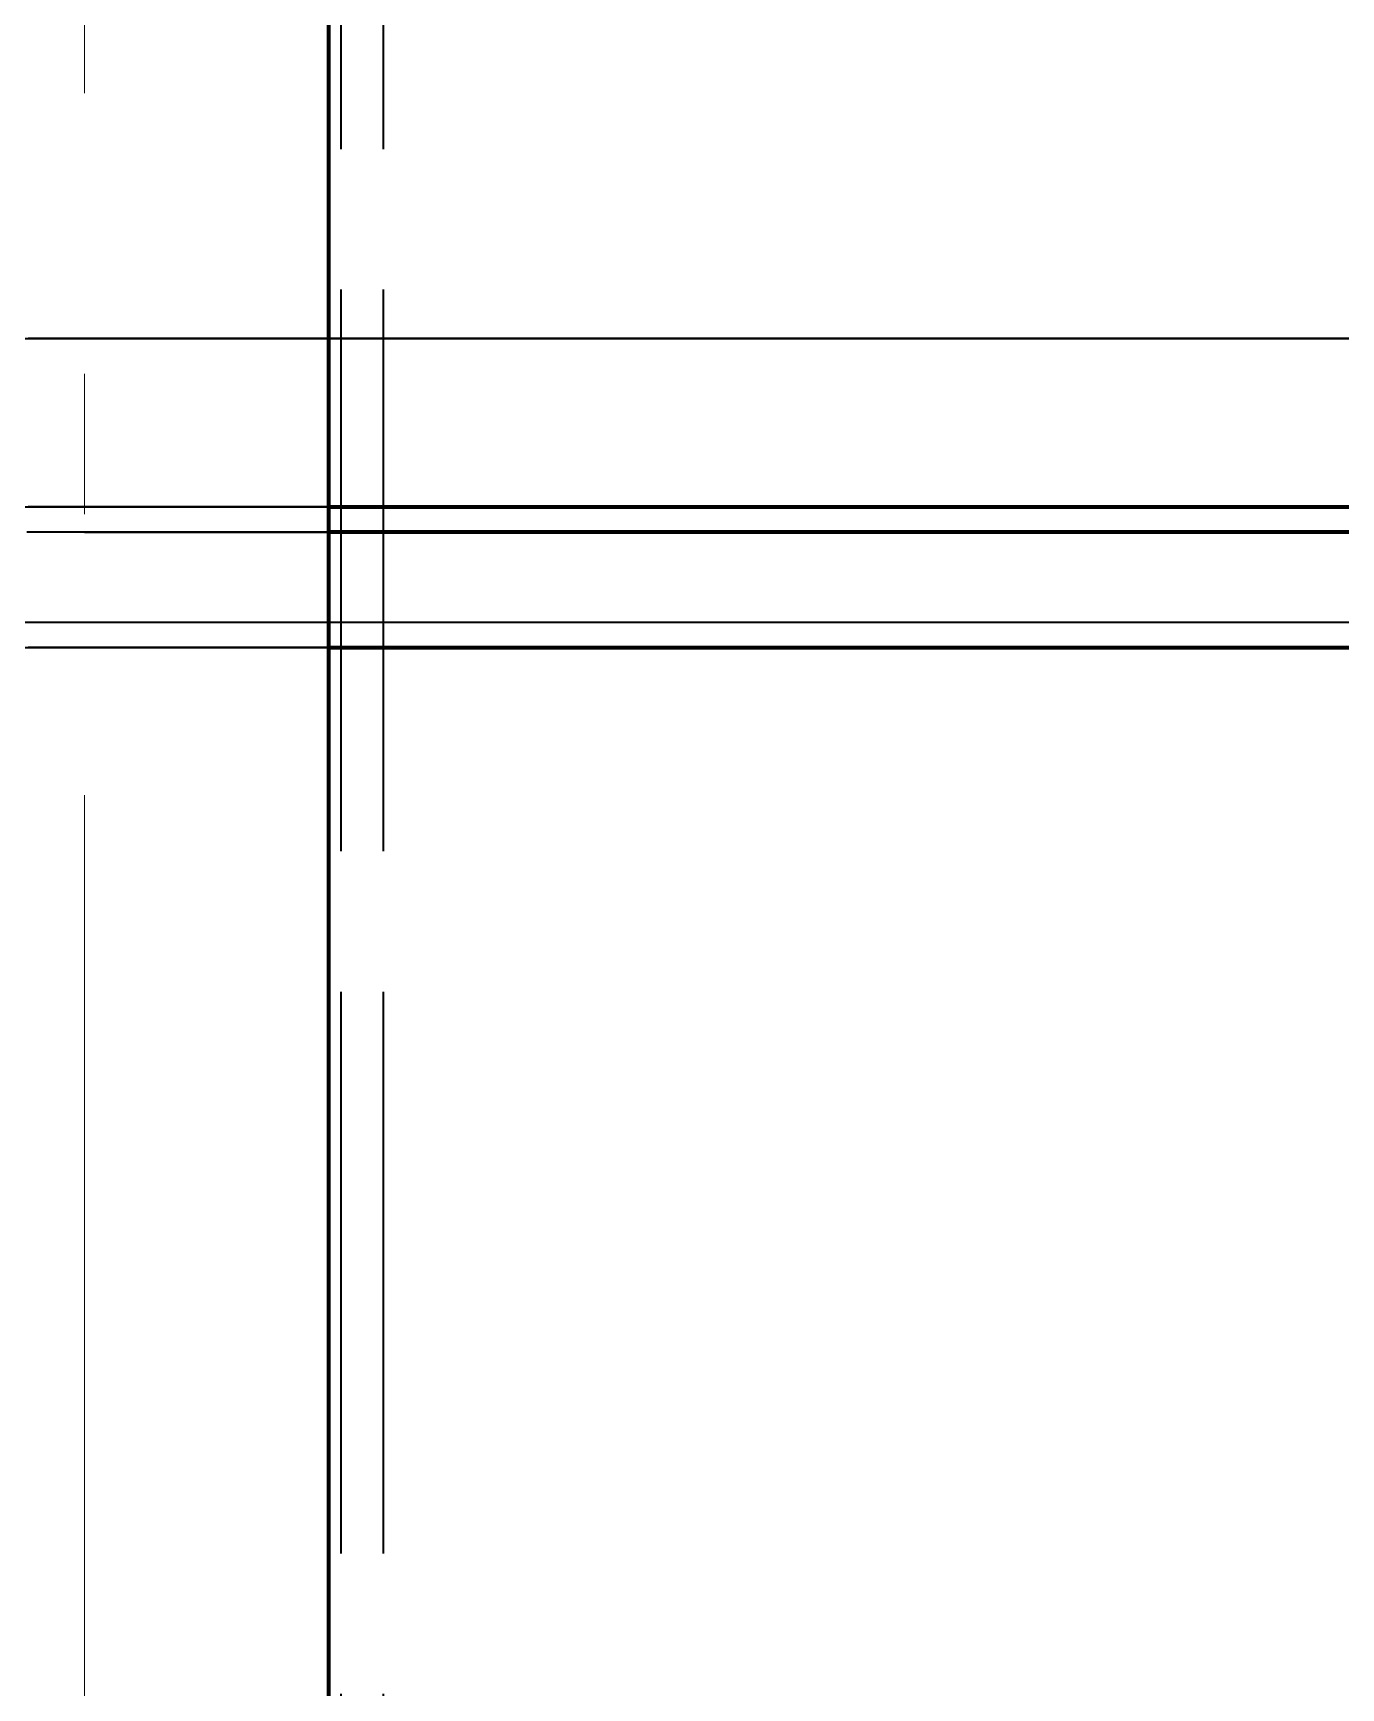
# Model space of a CAD drawing. Header units: millimetres. Extents: x 0 to 2208, y 0 to 420.
# Drawn here: x 188.43 to 197.75, y 209.98 to 221.77 of the extents above; entities that cross this region are included whole.
import ezdxf

# ---------------------------------------------------------------- set-up
doc = ezdxf.new("R2010")
doc.units = ezdxf.units.MM
doc.linetypes.add('IRAM-E-TRAZOS', pattern=[5, 4, -1])
doc.linetypes.add('IRAM-F-TRAZO-PUNTO', pattern=[20, 15, -2, 1, -2])
for name, color, linetype, lineweight in [('01-VISIBLE', 7, 'CONTINUOUS', 70), ('02-OCULTA', 4, 'IRAM-E-TRAZOS', 35), ('03-EJE', 1, 'IRAM-F-TRAZO-PUNTO', 18)]:
    doc.layers.add(name, color=color, linetype=linetype, lineweight=lineweight)

msp = doc.modelspace()

# ---------------------------------------------------------------- linework, layer by layer
at = {"layer": '01-VISIBLE'}
msp.add_line((190.537, 227.549), (190.537, 157.639), dxfattribs=at)
for points in [[(190.537, 218.391), (190.637, 218.391), (190.737, 218.391), (190.837, 218.391), (190.937, 218.391), (191.037, 218.391), (191.137, 218.391), (191.237, 218.391), (191.337, 218.391), (191.438, 218.391), (191.538, 218.391), (191.638, 218.391), (191.738, 218.391), (191.838, 218.391), (191.938, 218.391), (192.038, 218.391), (192.138, 218.391), (192.238, 218.391), (192.338, 218.391), (192.438, 218.391), (192.538, 218.391), (192.638, 218.391), (192.738, 218.391), (192.838, 218.391), (192.938, 218.391), (193.039, 218.391), (193.139, 218.391), (193.239, 218.391), (193.339, 218.391), (193.439, 218.391), (193.539, 218.391), (193.639, 218.391), (193.739, 218.391), (193.839, 218.391), (193.939, 218.391), (194.039, 218.391), (194.139, 218.391), (194.239, 218.391), (194.339, 218.391), (194.439, 218.391), (194.539, 218.391), (194.639, 218.391), (194.74, 218.391), (194.84, 218.391), (194.94, 218.391), (195.04, 218.391), (195.14, 218.391), (195.24, 218.391), (195.34, 218.391), (195.44, 218.391), (195.54, 218.391), (195.64, 218.391), (195.74, 218.391), (195.84, 218.391), (195.94, 218.391), (196.04, 218.391), (196.14, 218.391), (196.24, 218.391), (196.341, 218.391), (196.441, 218.391), (196.541, 218.391), (196.641, 218.391), (196.741, 218.391), (196.841, 218.391), (196.941, 218.391), (197.041, 218.391), (197.141, 218.391), (197.241, 218.391), (197.341, 218.391), (197.441, 218.391), (197.541, 218.391), (197.641, 218.391), (197.741, 218.391), (197.841, 218.391)], [(197.842, 218.211), (197.741, 218.211), (197.641, 218.211), (197.541, 218.211), (197.441, 218.211), (197.341, 218.211), (197.241, 218.211), (197.141, 218.211), (197.041, 218.211), (196.941, 218.211), (196.841, 218.211), (196.741, 218.211), (196.641, 218.211), (196.541, 218.211), (196.441, 218.211), (196.341, 218.211), (196.241, 218.211), (196.14, 218.211), (196.04, 218.211), (195.94, 218.211), (195.84, 218.211), (195.74, 218.211), (195.64, 218.211), (195.54, 218.211), (195.44, 218.211), (195.34, 218.211), (195.24, 218.211), (195.14, 218.211), (195.04, 218.211), (194.94, 218.211), (194.84, 218.211), (194.74, 218.211), (194.64, 218.211), (194.539, 218.211), (194.439, 218.211), (194.339, 218.211), (194.239, 218.211), (194.139, 218.211), (194.039, 218.211), (193.939, 218.211), (193.839, 218.211), (193.739, 218.211), (193.639, 218.211), (193.539, 218.211), (193.439, 218.211), (193.339, 218.211), (193.239, 218.211), (193.139, 218.211), (193.039, 218.211), (192.938, 218.211), (192.838, 218.211), (192.738, 218.211), (192.638, 218.211), (192.538, 218.211), (192.438, 218.211), (192.338, 218.211), (192.238, 218.211), (192.138, 218.211), (192.038, 218.211), (191.938, 218.211), (191.838, 218.211), (191.738, 218.211), (191.638, 218.211), (191.538, 218.211), (191.438, 218.211), (191.337, 218.211), (191.237, 218.211), (191.137, 218.211), (191.037, 218.211), (190.937, 218.211), (190.837, 218.211), (190.737, 218.211), (190.637, 218.211), (190.537, 218.211)], [(190.537, 217.391), (190.637, 217.391), (190.737, 217.391), (190.837, 217.391), (190.937, 217.391), (191.037, 217.391), (191.137, 217.391), (191.237, 217.391), (191.337, 217.391), (191.438, 217.391), (191.538, 217.391), (191.638, 217.391), (191.738, 217.391), (191.838, 217.391), (191.938, 217.391), (192.038, 217.391), (192.138, 217.391), (192.238, 217.391), (192.338, 217.391), (192.438, 217.391), (192.538, 217.391), (192.638, 217.391), (192.738, 217.391), (192.838, 217.391), (192.938, 217.391), (193.039, 217.391), (193.139, 217.391), (193.239, 217.391), (193.339, 217.391), (193.439, 217.391), (193.539, 217.391), (193.639, 217.391), (193.739, 217.391), (193.839, 217.391), (193.939, 217.391), (194.039, 217.391), (194.139, 217.391), (194.239, 217.391), (194.339, 217.391), (194.439, 217.391), (194.539, 217.391), (194.639, 217.391), (194.74, 217.391), (194.84, 217.391), (194.94, 217.391), (195.04, 217.391), (195.14, 217.391), (195.24, 217.391), (195.34, 217.391), (195.44, 217.391), (195.54, 217.391), (195.64, 217.391), (195.74, 217.391), (195.84, 217.391), (195.94, 217.391), (196.04, 217.391), (196.14, 217.391), (196.24, 217.391), (196.341, 217.391), (196.441, 217.391), (196.541, 217.391), (196.641, 217.391), (196.741, 217.391), (196.841, 217.391), (196.941, 217.391), (197.041, 217.391), (197.141, 217.391), (197.241, 217.391), (197.341, 217.391), (197.441, 217.391), (197.541, 217.391), (197.641, 217.391), (197.741, 217.391), (197.841, 217.391)]]:
    msp.add_lwpolyline(points, dxfattribs=at)
at = {"layer": '02-OCULTA'}
for p, q in [((190.627, 125.939), (190.627, 231.319)), ((190.927, 125.939), (190.927, 231.319))]:
    msp.add_line(p, q, dxfattribs=at)
for points in [[(188.347, 219.591), (188.447, 219.591), (188.547, 219.591), (188.647, 219.591), (188.747, 219.591), (188.847, 219.591), (188.947, 219.591), (189.047, 219.591), (189.147, 219.591), (189.247, 219.591), (189.347, 219.591), (189.447, 219.591), (189.547, 219.591), (189.647, 219.591), (189.747, 219.591), (189.847, 219.591), (189.947, 219.591), (190.047, 219.591), (190.147, 219.591), (190.247, 219.591), (190.347, 219.591), (190.447, 219.591), (190.547, 219.591), (190.647, 219.591), (190.747, 219.591), (190.847, 219.591), (190.947, 219.591), (191.047, 219.591), (191.147, 219.591), (191.247, 219.591), (191.347, 219.591), (191.447, 219.591), (191.547, 219.591), (191.647, 219.591), (191.747, 219.591), (191.847, 219.591), (191.947, 219.591), (192.047, 219.591), (192.147, 219.591), (192.247, 219.591), (192.347, 219.591), (192.447, 219.591), (192.547, 219.591), (192.647, 219.591), (192.747, 219.591), (192.847, 219.591), (192.947, 219.591), (193.047, 219.591), (193.147, 219.591), (193.247, 219.591), (193.347, 219.591), (193.447, 219.591), (193.547, 219.591), (193.647, 219.591), (193.747, 219.591), (193.847, 219.591), (193.947, 219.591), (194.047, 219.591), (194.147, 219.591), (194.247, 219.591), (194.347, 219.591), (194.447, 219.591), (194.547, 219.591), (194.647, 219.591), (194.747, 219.591), (194.847, 219.591), (194.947, 219.591), (195.047, 219.591), (195.147, 219.591), (195.247, 219.591), (195.347, 219.591), (195.447, 219.591), (195.547, 219.591), (195.647, 219.591), (195.747, 219.591), (195.847, 219.591), (195.947, 219.591), (196.047, 219.591), (196.147, 219.591), (196.247, 219.591), (196.347, 219.591), (196.447, 219.591), (196.547, 219.591), (196.647, 219.591), (196.747, 219.591), (196.847, 219.591), (196.947, 219.591), (197.047, 219.591), (197.147, 219.591), (197.247, 219.591), (197.347, 219.591), (197.447, 219.591), (197.547, 219.591), (197.647, 219.591), (197.747, 219.591), (197.847, 219.591)], [(188.347, 219.591), (188.447, 219.591), (188.547, 219.591), (188.647, 219.591), (188.747, 219.591), (188.847, 219.591), (188.947, 219.591), (189.047, 219.591), (189.147, 219.591), (189.247, 219.591), (189.347, 219.591), (189.447, 219.591), (189.547, 219.591), (189.647, 219.591), (189.747, 219.591), (189.847, 219.591), (189.947, 219.591), (190.047, 219.591), (190.147, 219.591), (190.247, 219.591), (190.347, 219.591), (190.447, 219.591), (190.547, 219.591), (190.647, 219.591), (190.747, 219.591), (190.847, 219.591), (190.947, 219.591), (191.047, 219.591), (191.147, 219.591), (191.247, 219.591), (191.347, 219.591), (191.447, 219.591), (191.547, 219.591), (191.647, 219.591), (191.747, 219.591), (191.847, 219.591), (191.947, 219.591), (192.047, 219.591), (192.147, 219.591), (192.247, 219.591), (192.347, 219.591), (192.447, 219.591), (192.547, 219.591), (192.647, 219.591), (192.747, 219.591), (192.847, 219.591), (192.947, 219.591), (193.047, 219.591), (193.147, 219.591), (193.247, 219.591), (193.347, 219.591), (193.447, 219.591), (193.547, 219.591), (193.647, 219.591), (193.747, 219.591), (193.847, 219.591), (193.947, 219.591), (194.047, 219.591), (194.147, 219.591), (194.247, 219.591), (194.347, 219.591), (194.447, 219.591), (194.547, 219.591), (194.647, 219.591), (194.747, 219.591), (194.847, 219.591), (194.947, 219.591), (195.047, 219.591), (195.147, 219.591), (195.247, 219.591), (195.347, 219.591), (195.447, 219.591), (195.547, 219.591), (195.647, 219.591), (195.747, 219.591), (195.847, 219.591), (195.947, 219.591), (196.047, 219.591), (196.147, 219.591), (196.247, 219.591), (196.347, 219.591), (196.447, 219.591), (196.547, 219.591), (196.647, 219.591), (196.747, 219.591), (196.847, 219.591), (196.947, 219.591), (197.047, 219.591), (197.147, 219.591), (197.247, 219.591), (197.347, 219.591), (197.447, 219.591), (197.547, 219.591), (197.647, 219.591), (197.747, 219.591), (197.847, 219.591)], [(188.797, 219.591), (188.697, 219.591), (188.596, 219.591), (188.496, 219.591), (188.396, 219.591)], [(188.797, 219.591), (188.697, 219.591), (188.596, 219.591), (188.496, 219.591), (188.396, 219.591)], [(197.822, 219.591), (197.722, 219.591), (197.622, 219.591), (197.522, 219.591), (197.421, 219.591), (197.321, 219.591), (197.221, 219.591), (197.12, 219.591), (197.02, 219.591), (196.92, 219.591), (196.82, 219.591), (196.719, 219.591), (196.619, 219.591), (196.519, 219.591), (196.418, 219.591), (196.318, 219.591), (196.218, 219.591), (196.118, 219.591), (196.017, 219.591), (195.917, 219.591), (195.817, 219.591), (195.716, 219.591), (195.616, 219.591), (195.516, 219.591), (195.416, 219.591), (195.315, 219.591), (195.215, 219.591), (195.115, 219.591), (195.015, 219.591), (194.914, 219.591), (194.814, 219.591), (194.714, 219.591), (194.613, 219.591), (194.513, 219.591), (194.413, 219.591), (194.313, 219.591), (194.212, 219.591), (194.112, 219.591), (194.012, 219.591), (193.911, 219.591), (193.811, 219.591), (193.711, 219.591), (193.611, 219.591), (193.51, 219.591), (193.41, 219.591), (193.31, 219.591), (193.209, 219.591), (193.109, 219.591), (193.009, 219.591), (192.909, 219.591), (192.808, 219.591), (192.708, 219.591), (192.608, 219.591), (192.507, 219.591), (192.407, 219.591), (192.307, 219.591), (192.207, 219.591), (192.106, 219.591), (192.006, 219.591), (191.906, 219.591), (191.805, 219.591), (191.705, 219.591), (191.605, 219.591), (191.505, 219.591), (191.404, 219.591), (191.304, 219.591), (191.204, 219.591), (191.103, 219.591), (191.003, 219.591), (190.903, 219.591), (190.803, 219.591), (190.702, 219.591), (190.602, 219.591), (190.502, 219.591), (190.402, 219.591), (190.301, 219.591), (190.201, 219.591), (190.101, 219.591), (190, 219.591), (189.9, 219.591), (189.8, 219.591), (189.7, 219.591), (189.599, 219.591), (189.499, 219.591), (189.399, 219.591), (189.298, 219.591), (189.198, 219.591), (189.098, 219.591), (188.998, 219.591), (188.897, 219.591), (188.797, 219.591)], [(197.823, 219.591), (197.723, 219.591), (197.622, 219.591), (197.522, 219.591), (197.422, 219.591), (197.322, 219.591), (197.221, 219.591), (197.121, 219.591), (197.021, 219.591), (196.92, 219.591), (196.82, 219.591), (196.72, 219.591), (196.62, 219.591), (196.519, 219.591), (196.419, 219.591), (196.319, 219.591), (196.218, 219.591), (196.118, 219.591), (196.018, 219.591), (195.918, 219.591), (195.817, 219.591), (195.717, 219.591), (195.617, 219.591), (195.516, 219.591), (195.416, 219.591), (195.316, 219.591), (195.215, 219.591), (195.115, 219.591), (195.015, 219.591), (194.915, 219.591), (194.814, 219.591), (194.714, 219.591), (194.614, 219.591), (194.513, 219.591), (194.413, 219.591), (194.313, 219.591), (194.213, 219.591), (194.112, 219.591), (194.012, 219.591), (193.912, 219.591), (193.811, 219.591), (193.711, 219.591), (193.611, 219.591), (193.511, 219.591), (193.41, 219.591), (193.31, 219.591), (193.21, 219.591), (193.109, 219.591), (193.009, 219.591), (192.909, 219.591), (192.809, 219.591), (192.708, 219.591), (192.608, 219.591), (192.508, 219.591), (192.407, 219.591), (192.307, 219.591), (192.207, 219.591), (192.107, 219.591), (192.006, 219.591), (191.906, 219.591), (191.806, 219.591), (191.705, 219.591), (191.605, 219.591), (191.505, 219.591), (191.405, 219.591), (191.304, 219.591), (191.204, 219.591), (191.104, 219.591), (191.003, 219.591), (190.903, 219.591), (190.803, 219.591), (190.702, 219.591), (190.602, 219.591), (190.502, 219.591), (190.402, 219.591), (190.301, 219.591), (190.201, 219.591), (190.101, 219.591), (190, 219.591), (189.9, 219.591), (189.8, 219.591), (189.7, 219.591), (189.599, 219.591), (189.499, 219.591), (189.399, 219.591), (189.298, 219.591), (189.198, 219.591), (189.098, 219.591), (188.998, 219.591), (188.897, 219.591), (188.797, 219.591)], [(188.347, 218.391), (188.447, 218.391), (188.547, 218.391), (188.647, 218.391), (188.747, 218.391), (188.847, 218.391), (188.947, 218.391), (189.047, 218.391), (189.147, 218.391), (189.247, 218.391), (189.347, 218.391), (189.447, 218.391), (189.547, 218.391), (189.647, 218.391), (189.747, 218.391), (189.847, 218.391), (189.947, 218.391), (190.047, 218.391), (190.147, 218.391), (190.247, 218.391), (190.347, 218.391), (190.447, 218.391), (190.547, 218.391), (190.647, 218.391), (190.747, 218.391), (190.847, 218.391), (190.947, 218.391), (191.047, 218.391), (191.147, 218.391), (191.247, 218.391), (191.347, 218.391), (191.447, 218.391), (191.547, 218.391), (191.647, 218.391), (191.747, 218.391), (191.847, 218.391), (191.947, 218.391), (192.047, 218.391), (192.147, 218.391), (192.247, 218.391), (192.347, 218.391), (192.447, 218.391), (192.547, 218.391), (192.647, 218.391), (192.747, 218.391), (192.847, 218.391), (192.947, 218.391), (193.047, 218.391), (193.147, 218.391), (193.247, 218.391), (193.347, 218.391), (193.447, 218.391), (193.547, 218.391), (193.647, 218.391), (193.747, 218.391), (193.847, 218.391), (193.947, 218.391), (194.047, 218.391), (194.147, 218.391), (194.247, 218.391), (194.347, 218.391), (194.447, 218.391), (194.547, 218.391), (194.647, 218.391), (194.747, 218.391), (194.847, 218.391), (194.947, 218.391), (195.047, 218.391), (195.147, 218.391), (195.247, 218.391), (195.347, 218.391), (195.447, 218.391), (195.547, 218.391), (195.647, 218.391), (195.747, 218.391), (195.847, 218.391), (195.947, 218.391), (196.047, 218.391), (196.147, 218.391), (196.247, 218.391), (196.347, 218.391), (196.447, 218.391), (196.547, 218.391), (196.647, 218.391), (196.747, 218.391), (196.847, 218.391), (196.947, 218.391), (197.047, 218.391), (197.147, 218.391), (197.247, 218.391), (197.347, 218.391), (197.447, 218.391), (197.547, 218.391), (197.647, 218.391), (197.747, 218.391), (197.847, 218.391)], [(188.347, 218.391), (188.447, 218.391), (188.547, 218.391), (188.647, 218.391), (188.747, 218.391), (188.847, 218.391), (188.947, 218.391), (189.047, 218.391), (189.147, 218.391), (189.247, 218.391), (189.347, 218.391), (189.447, 218.391), (189.547, 218.391), (189.647, 218.391), (189.747, 218.391), (189.847, 218.391), (189.947, 218.391), (190.047, 218.391), (190.147, 218.391), (190.247, 218.391), (190.347, 218.391), (190.447, 218.391), (190.547, 218.391), (190.647, 218.391), (190.747, 218.391), (190.847, 218.391), (190.947, 218.391), (191.047, 218.391), (191.147, 218.391), (191.247, 218.391), (191.347, 218.391), (191.447, 218.391), (191.547, 218.391), (191.647, 218.391), (191.747, 218.391), (191.847, 218.391), (191.947, 218.391), (192.047, 218.391), (192.147, 218.391), (192.247, 218.391), (192.347, 218.391), (192.447, 218.391), (192.547, 218.391), (192.647, 218.391), (192.747, 218.391), (192.847, 218.391), (192.947, 218.391), (193.047, 218.391), (193.147, 218.391), (193.247, 218.391), (193.347, 218.391), (193.447, 218.391), (193.547, 218.391), (193.647, 218.391), (193.747, 218.391), (193.847, 218.391), (193.947, 218.391), (194.047, 218.391), (194.147, 218.391), (194.247, 218.391), (194.347, 218.391), (194.447, 218.391), (194.547, 218.391), (194.647, 218.391), (194.747, 218.391), (194.847, 218.391), (194.947, 218.391), (195.047, 218.391), (195.147, 218.391), (195.247, 218.391), (195.347, 218.391), (195.447, 218.391), (195.547, 218.391), (195.647, 218.391), (195.747, 218.391), (195.847, 218.391), (195.947, 218.391), (196.047, 218.391), (196.147, 218.391), (196.247, 218.391), (196.347, 218.391), (196.447, 218.391), (196.547, 218.391), (196.647, 218.391), (196.747, 218.391), (196.847, 218.391), (196.947, 218.391), (197.047, 218.391), (197.147, 218.391), (197.247, 218.391), (197.347, 218.391), (197.447, 218.391), (197.547, 218.391), (197.647, 218.391), (197.747, 218.391), (197.847, 218.391)], [(188.388, 218.391), (188.49, 218.391), (188.592, 218.391), (188.695, 218.391), (188.797, 218.391), (188.899, 218.391), (189.002, 218.391), (189.104, 218.391), (189.206, 218.391), (189.309, 218.391), (189.411, 218.391), (189.513, 218.391), (189.616, 218.391), (189.718, 218.391), (189.821, 218.391), (189.923, 218.391), (190.025, 218.391), (190.128, 218.391), (190.23, 218.391), (190.332, 218.391), (190.435, 218.391), (190.537, 218.391)], [(188.797, 218.391), (188.697, 218.391), (188.596, 218.391), (188.496, 218.391), (188.396, 218.391)], [(188.797, 218.391), (188.697, 218.391), (188.596, 218.391), (188.496, 218.391), (188.396, 218.391)], [(188.797, 218.391), (188.697, 218.391), (188.596, 218.391), (188.496, 218.391), (188.396, 218.391)], [(188.797, 218.391), (188.697, 218.391), (188.597, 218.391), (188.496, 218.391), (188.396, 218.391)], [(188.396, 218.391), (188.496, 218.391), (188.597, 218.391), (188.697, 218.391), (188.797, 218.391), (188.897, 218.391), (188.997, 218.391), (189.098, 218.391), (189.198, 218.391), (189.298, 218.391), (189.398, 218.391), (189.498, 218.391), (189.598, 218.391), (189.699, 218.391), (189.799, 218.391), (189.899, 218.391), (189.999, 218.391), (190.099, 218.391), (190.199, 218.391), (190.3, 218.391), (190.4, 218.391), (190.5, 218.391), (190.6, 218.391), (190.7, 218.391), (190.8, 218.391), (190.901, 218.391), (191.001, 218.391), (191.101, 218.391), (191.201, 218.391), (191.301, 218.391), (191.401, 218.391), (191.502, 218.391), (191.602, 218.391), (191.702, 218.391), (191.802, 218.391), (191.902, 218.391), (192.002, 218.391), (192.103, 218.391), (192.203, 218.391), (192.303, 218.391), (192.403, 218.391), (192.503, 218.391), (192.603, 218.391), (192.704, 218.391), (192.804, 218.391), (192.904, 218.391), (193.004, 218.391), (193.104, 218.391), (193.204, 218.391), (193.305, 218.391), (193.405, 218.391), (193.505, 218.391), (193.605, 218.391), (193.705, 218.391), (193.805, 218.391), (193.906, 218.391), (194.006, 218.391), (194.106, 218.391), (194.206, 218.391), (194.306, 218.391), (194.406, 218.391), (194.507, 218.391), (194.607, 218.391), (194.707, 218.391), (194.807, 218.391), (194.907, 218.391), (195.007, 218.391), (195.108, 218.391), (195.208, 218.391), (195.308, 218.391), (195.408, 218.391), (195.508, 218.391), (195.608, 218.391), (195.709, 218.391), (195.809, 218.391), (195.909, 218.391), (196.009, 218.391), (196.109, 218.391), (196.209, 218.391), (196.31, 218.391), (196.41, 218.391), (196.51, 218.391), (196.61, 218.391), (196.71, 218.391), (196.81, 218.391), (196.911, 218.391), (197.011, 218.391), (197.111, 218.391), (197.211, 218.391), (197.311, 218.391), (197.411, 218.391), (197.512, 218.391), (197.612, 218.391), (197.712, 218.391), (197.812, 218.391)], [(197.822, 218.391), (197.722, 218.391), (197.622, 218.391), (197.522, 218.391), (197.421, 218.391), (197.321, 218.391), (197.221, 218.391), (197.12, 218.391), (197.02, 218.391), (196.92, 218.391), (196.82, 218.391), (196.719, 218.391), (196.619, 218.391), (196.519, 218.391), (196.418, 218.391), (196.318, 218.391), (196.218, 218.391), (196.118, 218.391), (196.017, 218.391), (195.917, 218.391), (195.817, 218.391), (195.716, 218.391), (195.616, 218.391), (195.516, 218.391), (195.416, 218.391), (195.315, 218.391), (195.215, 218.391), (195.115, 218.391), (195.015, 218.391), (194.914, 218.391), (194.814, 218.391), (194.714, 218.391), (194.613, 218.391), (194.513, 218.391), (194.413, 218.391), (194.313, 218.391), (194.212, 218.391), (194.112, 218.391), (194.012, 218.391), (193.911, 218.391), (193.811, 218.391), (193.711, 218.391), (193.611, 218.391), (193.51, 218.391), (193.41, 218.391), (193.31, 218.391), (193.209, 218.391), (193.109, 218.391), (193.009, 218.391), (192.909, 218.391), (192.808, 218.391), (192.708, 218.391), (192.608, 218.391), (192.507, 218.391), (192.407, 218.391), (192.307, 218.391), (192.207, 218.391), (192.106, 218.391), (192.006, 218.391), (191.906, 218.391), (191.805, 218.391), (191.705, 218.391), (191.605, 218.391), (191.505, 218.391), (191.404, 218.391), (191.304, 218.391), (191.204, 218.391), (191.103, 218.391), (191.003, 218.391), (190.903, 218.391), (190.803, 218.391), (190.702, 218.391), (190.602, 218.391), (190.502, 218.391), (190.402, 218.391), (190.301, 218.391), (190.201, 218.391), (190.101, 218.391), (190, 218.391), (189.9, 218.391), (189.8, 218.391), (189.7, 218.391), (189.599, 218.391), (189.499, 218.391), (189.399, 218.391), (189.298, 218.391), (189.198, 218.391), (189.098, 218.391), (188.998, 218.391), (188.897, 218.391), (188.797, 218.391)], [(197.823, 218.391), (197.723, 218.391), (197.622, 218.391), (197.522, 218.391), (197.422, 218.391), (197.322, 218.391), (197.221, 218.391), (197.121, 218.391), (197.021, 218.391), (196.92, 218.391), (196.82, 218.391), (196.72, 218.391), (196.62, 218.391), (196.519, 218.391), (196.419, 218.391), (196.319, 218.391), (196.218, 218.391), (196.118, 218.391), (196.018, 218.391), (195.918, 218.391), (195.817, 218.391), (195.717, 218.391), (195.617, 218.391), (195.516, 218.391), (195.416, 218.391), (195.316, 218.391), (195.215, 218.391), (195.115, 218.391), (195.015, 218.391), (194.915, 218.391), (194.814, 218.391), (194.714, 218.391), (194.614, 218.391), (194.513, 218.391), (194.413, 218.391), (194.313, 218.391), (194.213, 218.391), (194.112, 218.391), (194.012, 218.391), (193.912, 218.391), (193.811, 218.391), (193.711, 218.391), (193.611, 218.391), (193.511, 218.391), (193.41, 218.391), (193.31, 218.391), (193.21, 218.391), (193.109, 218.391), (193.009, 218.391), (192.909, 218.391), (192.809, 218.391), (192.708, 218.391), (192.608, 218.391), (192.508, 218.391), (192.407, 218.391), (192.307, 218.391), (192.207, 218.391), (192.107, 218.391), (192.006, 218.391), (191.906, 218.391), (191.806, 218.391), (191.705, 218.391), (191.605, 218.391), (191.505, 218.391), (191.405, 218.391), (191.304, 218.391), (191.204, 218.391), (191.104, 218.391), (191.003, 218.391), (190.903, 218.391), (190.803, 218.391), (190.702, 218.391), (190.602, 218.391), (190.502, 218.391), (190.402, 218.391), (190.301, 218.391), (190.201, 218.391), (190.101, 218.391), (190, 218.391), (189.9, 218.391), (189.8, 218.391), (189.7, 218.391), (189.599, 218.391), (189.499, 218.391), (189.399, 218.391), (189.298, 218.391), (189.198, 218.391), (189.098, 218.391), (188.998, 218.391), (188.897, 218.391), (188.797, 218.391)], [(197.822, 218.391), (197.722, 218.391), (197.621, 218.391), (197.521, 218.391), (197.421, 218.391), (197.32, 218.391), (197.22, 218.391), (197.12, 218.391), (197.02, 218.391), (196.919, 218.391), (196.819, 218.391), (196.719, 218.391), (196.619, 218.391), (196.518, 218.391), (196.418, 218.391), (196.318, 218.391), (196.217, 218.391), (196.117, 218.391), (196.017, 218.391), (195.917, 218.391), (195.816, 218.391), (195.716, 218.391), (195.616, 218.391), (195.516, 218.391), (195.415, 218.391), (195.315, 218.391), (195.215, 218.391), (195.114, 218.391), (195.014, 218.391), (194.914, 218.391), (194.814, 218.391), (194.713, 218.391), (194.613, 218.391), (194.513, 218.391), (194.412, 218.391), (194.312, 218.391), (194.212, 218.391), (194.112, 218.391), (194.011, 218.391), (193.911, 218.391), (193.811, 218.391), (193.711, 218.391), (193.61, 218.391), (193.51, 218.391), (193.41, 218.391), (193.309, 218.391), (193.209, 218.391), (193.109, 218.391), (193.009, 218.391), (192.908, 218.391), (192.808, 218.391), (192.708, 218.391), (192.607, 218.391), (192.507, 218.391), (192.407, 218.391), (192.307, 218.391), (192.206, 218.391), (192.106, 218.391), (192.006, 218.391), (191.906, 218.391), (191.805, 218.391), (191.705, 218.391), (191.605, 218.391), (191.504, 218.391), (191.404, 218.391), (191.304, 218.391), (191.204, 218.391), (191.103, 218.391), (191.003, 218.391), (190.903, 218.391), (190.803, 218.391), (190.702, 218.391), (190.602, 218.391), (190.502, 218.391), (190.401, 218.391), (190.301, 218.391), (190.201, 218.391), (190.101, 218.391), (190, 218.391), (189.9, 218.391), (189.8, 218.391), (189.699, 218.391), (189.599, 218.391), (189.499, 218.391), (189.399, 218.391), (189.298, 218.391), (189.198, 218.391), (189.098, 218.391), (188.998, 218.391), (188.897, 218.391), (188.797, 218.391)], [(197.812, 218.391), (197.712, 218.391), (197.612, 218.391), (197.512, 218.391), (197.411, 218.391), (197.311, 218.391), (197.211, 218.391), (197.111, 218.391), (197.011, 218.391), (196.911, 218.391), (196.81, 218.391), (196.71, 218.391), (196.61, 218.391), (196.51, 218.391), (196.41, 218.391), (196.31, 218.391), (196.209, 218.391), (196.109, 218.391), (196.009, 218.391), (195.909, 218.391), (195.809, 218.391), (195.709, 218.391), (195.608, 218.391), (195.508, 218.391), (195.408, 218.391), (195.308, 218.391), (195.208, 218.391), (195.108, 218.391), (195.007, 218.391), (194.907, 218.391), (194.807, 218.391), (194.707, 218.391), (194.607, 218.391), (194.507, 218.391), (194.406, 218.391), (194.306, 218.391), (194.206, 218.391), (194.106, 218.391), (194.006, 218.391), (193.906, 218.391), (193.805, 218.391), (193.705, 218.391), (193.605, 218.391), (193.505, 218.391), (193.405, 218.391), (193.305, 218.391), (193.204, 218.391), (193.104, 218.391), (193.004, 218.391), (192.904, 218.391), (192.804, 218.391), (192.704, 218.391), (192.603, 218.391), (192.503, 218.391), (192.403, 218.391), (192.303, 218.391), (192.203, 218.391), (192.103, 218.391), (192.002, 218.391), (191.902, 218.391), (191.802, 218.391), (191.702, 218.391), (191.602, 218.391), (191.502, 218.391), (191.401, 218.391), (191.301, 218.391), (191.201, 218.391), (191.101, 218.391), (191.001, 218.391), (190.901, 218.391), (190.8, 218.391), (190.7, 218.391), (190.6, 218.391), (190.5, 218.391), (190.4, 218.391), (190.3, 218.391), (190.199, 218.391), (190.099, 218.391), (189.999, 218.391), (189.899, 218.391), (189.799, 218.391), (189.699, 218.391), (189.598, 218.391), (189.498, 218.391), (189.398, 218.391), (189.298, 218.391), (189.198, 218.391), (189.098, 218.391), (188.997, 218.391), (188.897, 218.391), (188.797, 218.391)], [(190.537, 218.211), (190.435, 218.211), (190.332, 218.211), (190.23, 218.211), (190.128, 218.211), (190.025, 218.211), (189.923, 218.211), (189.821, 218.211), (189.718, 218.211), (189.616, 218.211), (189.513, 218.211), (189.411, 218.211), (189.309, 218.211), (189.206, 218.211), (189.104, 218.211), (189.002, 218.211), (188.899, 218.211), (188.797, 218.211), (188.695, 218.211), (188.592, 218.211), (188.49, 218.211), (188.388, 218.211)], [(188.797, 218.211), (188.697, 218.211), (188.597, 218.211), (188.497, 218.211), (188.397, 218.211)], [(188.797, 218.211), (188.897, 218.211), (188.998, 218.211), (189.098, 218.211), (189.198, 218.211), (189.298, 218.211), (189.399, 218.211), (189.499, 218.211), (189.599, 218.211), (189.7, 218.211), (189.8, 218.211), (189.9, 218.211), (190, 218.211), (190.101, 218.211), (190.201, 218.211), (190.301, 218.211), (190.401, 218.211), (190.502, 218.211), (190.602, 218.211), (190.702, 218.211), (190.803, 218.211), (190.903, 218.211), (191.003, 218.211), (191.103, 218.211), (191.204, 218.211), (191.304, 218.211), (191.404, 218.211), (191.505, 218.211), (191.605, 218.211), (191.705, 218.211), (191.805, 218.211), (191.906, 218.211), (192.006, 218.211), (192.106, 218.211), (192.206, 218.211), (192.307, 218.211), (192.407, 218.211), (192.507, 218.211), (192.608, 218.211), (192.708, 218.211), (192.808, 218.211), (192.908, 218.211), (193.009, 218.211), (193.109, 218.211), (193.209, 218.211), (193.31, 218.211), (193.41, 218.211), (193.51, 218.211), (193.61, 218.211), (193.711, 218.211), (193.811, 218.211), (193.911, 218.211), (194.011, 218.211), (194.112, 218.211), (194.212, 218.211), (194.312, 218.211), (194.413, 218.211), (194.513, 218.211), (194.613, 218.211), (194.713, 218.211), (194.814, 218.211), (194.914, 218.211), (195.014, 218.211), (195.115, 218.211), (195.215, 218.211), (195.315, 218.211), (195.415, 218.211), (195.516, 218.211), (195.616, 218.211), (195.716, 218.211), (195.817, 218.211), (195.917, 218.211), (196.017, 218.211), (196.117, 218.211), (196.218, 218.211), (196.318, 218.211), (196.418, 218.211), (196.518, 218.211), (196.619, 218.211), (196.719, 218.211), (196.819, 218.211), (196.92, 218.211), (197.02, 218.211), (197.12, 218.211), (197.22, 218.211), (197.321, 218.211), (197.421, 218.211), (197.521, 218.211), (197.622, 218.211), (197.722, 218.211), (197.822, 218.211)], [(188.347, 217.571), (188.447, 217.571), (188.547, 217.571), (188.647, 217.571), (188.747, 217.571), (188.847, 217.571), (188.947, 217.571), (189.047, 217.571), (189.147, 217.571), (189.247, 217.571), (189.347, 217.571), (189.447, 217.571), (189.547, 217.571), (189.647, 217.571), (189.747, 217.571), (189.847, 217.571), (189.947, 217.571), (190.047, 217.571), (190.147, 217.571), (190.247, 217.571), (190.347, 217.571), (190.447, 217.571), (190.547, 217.571), (190.647, 217.571), (190.747, 217.571), (190.847, 217.571), (190.947, 217.571), (191.047, 217.571), (191.147, 217.571), (191.247, 217.571), (191.347, 217.571), (191.447, 217.571), (191.547, 217.571), (191.647, 217.571), (191.747, 217.571), (191.847, 217.571), (191.947, 217.571), (192.047, 217.571), (192.147, 217.571), (192.247, 217.571), (192.347, 217.571), (192.447, 217.571), (192.547, 217.571), (192.647, 217.571), (192.747, 217.571), (192.847, 217.571), (192.947, 217.571), (193.047, 217.571), (193.147, 217.571), (193.247, 217.571), (193.347, 217.571), (193.447, 217.571), (193.547, 217.571), (193.647, 217.571), (193.747, 217.571), (193.847, 217.571), (193.947, 217.571), (194.047, 217.571), (194.147, 217.571), (194.247, 217.571), (194.347, 217.571), (194.447, 217.571), (194.547, 217.571), (194.647, 217.571), (194.747, 217.571), (194.847, 217.571), (194.947, 217.571), (195.047, 217.571), (195.147, 217.571), (195.247, 217.571), (195.347, 217.571), (195.447, 217.571), (195.547, 217.571), (195.647, 217.571), (195.747, 217.571), (195.847, 217.571), (195.947, 217.571), (196.047, 217.571), (196.147, 217.571), (196.247, 217.571), (196.347, 217.571), (196.447, 217.571), (196.547, 217.571), (196.647, 217.571), (196.747, 217.571), (196.847, 217.571), (196.947, 217.571), (197.047, 217.571), (197.147, 217.571), (197.247, 217.571), (197.347, 217.571), (197.447, 217.571), (197.547, 217.571), (197.647, 217.571), (197.747, 217.571), (197.847, 217.571)], [(188.396, 217.571), (188.496, 217.571), (188.596, 217.571), (188.697, 217.571), (188.797, 217.571)], [(188.797, 217.571), (188.897, 217.571), (188.998, 217.571), (189.098, 217.571), (189.198, 217.571), (189.298, 217.571), (189.399, 217.571), (189.499, 217.571), (189.599, 217.571), (189.7, 217.571), (189.8, 217.571), (189.9, 217.571), (190, 217.571), (190.101, 217.571), (190.201, 217.571), (190.301, 217.571), (190.401, 217.571), (190.502, 217.571), (190.602, 217.571), (190.702, 217.571), (190.803, 217.571), (190.903, 217.571), (191.003, 217.571), (191.103, 217.571), (191.204, 217.571), (191.304, 217.571), (191.404, 217.571), (191.505, 217.571), (191.605, 217.571), (191.705, 217.571), (191.805, 217.571), (191.906, 217.571), (192.006, 217.571), (192.106, 217.571), (192.206, 217.571), (192.307, 217.571), (192.407, 217.571), (192.507, 217.571), (192.608, 217.571), (192.708, 217.571), (192.808, 217.571), (192.908, 217.571), (193.009, 217.571), (193.109, 217.571), (193.209, 217.571), (193.31, 217.571), (193.41, 217.571), (193.51, 217.571), (193.61, 217.571), (193.711, 217.571), (193.811, 217.571), (193.911, 217.571), (194.012, 217.571), (194.112, 217.571), (194.212, 217.571), (194.312, 217.571), (194.413, 217.571), (194.513, 217.571), (194.613, 217.571), (194.713, 217.571), (194.814, 217.571), (194.914, 217.571), (195.014, 217.571), (195.115, 217.571), (195.215, 217.571), (195.315, 217.571), (195.415, 217.571), (195.516, 217.571), (195.616, 217.571), (195.716, 217.571), (195.817, 217.571), (195.917, 217.571), (196.017, 217.571), (196.117, 217.571), (196.218, 217.571), (196.318, 217.571), (196.418, 217.571), (196.519, 217.571), (196.619, 217.571), (196.719, 217.571), (196.819, 217.571), (196.92, 217.571), (197.02, 217.571), (197.12, 217.571), (197.22, 217.571), (197.321, 217.571), (197.421, 217.571), (197.521, 217.571), (197.622, 217.571), (197.722, 217.571), (197.822, 217.571)], [(188.347, 217.391), (188.447, 217.391), (188.547, 217.391), (188.647, 217.391), (188.747, 217.391), (188.847, 217.391), (188.947, 217.391), (189.047, 217.391), (189.147, 217.391), (189.247, 217.391), (189.347, 217.391), (189.447, 217.391), (189.547, 217.391), (189.647, 217.391), (189.747, 217.391), (189.847, 217.391), (189.947, 217.391), (190.047, 217.391), (190.147, 217.391), (190.247, 217.391), (190.347, 217.391), (190.447, 217.391), (190.547, 217.391), (190.647, 217.391), (190.747, 217.391), (190.847, 217.391), (190.947, 217.391), (191.047, 217.391), (191.147, 217.391), (191.247, 217.391), (191.347, 217.391), (191.447, 217.391), (191.547, 217.391), (191.647, 217.391), (191.747, 217.391), (191.847, 217.391), (191.947, 217.391), (192.047, 217.391), (192.147, 217.391), (192.247, 217.391), (192.347, 217.391), (192.447, 217.391), (192.547, 217.391), (192.647, 217.391), (192.747, 217.391), (192.847, 217.391), (192.947, 217.391), (193.047, 217.391), (193.147, 217.391), (193.247, 217.391), (193.347, 217.391), (193.447, 217.391), (193.547, 217.391), (193.647, 217.391), (193.747, 217.391), (193.847, 217.391), (193.947, 217.391), (194.047, 217.391), (194.147, 217.391), (194.247, 217.391), (194.347, 217.391), (194.447, 217.391), (194.547, 217.391), (194.647, 217.391), (194.747, 217.391), (194.847, 217.391), (194.947, 217.391), (195.047, 217.391), (195.147, 217.391), (195.247, 217.391), (195.347, 217.391), (195.447, 217.391), (195.547, 217.391), (195.647, 217.391), (195.747, 217.391), (195.847, 217.391), (195.947, 217.391), (196.047, 217.391), (196.147, 217.391), (196.247, 217.391), (196.347, 217.391), (196.447, 217.391), (196.547, 217.391), (196.647, 217.391), (196.747, 217.391), (196.847, 217.391), (196.947, 217.391), (197.047, 217.391), (197.147, 217.391), (197.247, 217.391), (197.347, 217.391), (197.447, 217.391), (197.547, 217.391), (197.647, 217.391), (197.747, 217.391), (197.847, 217.391)], [(188.388, 217.391), (188.49, 217.391), (188.592, 217.391), (188.695, 217.391), (188.797, 217.391), (188.899, 217.391), (189.002, 217.391), (189.104, 217.391), (189.206, 217.391), (189.309, 217.391), (189.411, 217.391), (189.513, 217.391), (189.616, 217.391), (189.718, 217.391), (189.821, 217.391), (189.923, 217.391), (190.025, 217.391), (190.128, 217.391), (190.23, 217.391), (190.332, 217.391), (190.435, 217.391), (190.537, 217.391)], [(188.797, 217.391), (188.697, 217.391), (188.596, 217.391), (188.496, 217.391), (188.396, 217.391)], [(188.797, 217.391), (188.697, 217.391), (188.596, 217.391), (188.496, 217.391), (188.396, 217.391)], [(197.822, 217.391), (197.722, 217.391), (197.621, 217.391), (197.521, 217.391), (197.421, 217.391), (197.32, 217.391), (197.22, 217.391), (197.12, 217.391), (197.02, 217.391), (196.919, 217.391), (196.819, 217.391), (196.719, 217.391), (196.619, 217.391), (196.518, 217.391), (196.418, 217.391), (196.318, 217.391), (196.217, 217.391), (196.117, 217.391), (196.017, 217.391), (195.917, 217.391), (195.816, 217.391), (195.716, 217.391), (195.616, 217.391), (195.516, 217.391), (195.415, 217.391), (195.315, 217.391), (195.215, 217.391), (195.114, 217.391), (195.014, 217.391), (194.914, 217.391), (194.814, 217.391), (194.713, 217.391), (194.613, 217.391), (194.513, 217.391), (194.412, 217.391), (194.312, 217.391), (194.212, 217.391), (194.112, 217.391), (194.011, 217.391), (193.911, 217.391), (193.811, 217.391), (193.711, 217.391), (193.61, 217.391), (193.51, 217.391), (193.41, 217.391), (193.309, 217.391), (193.209, 217.391), (193.109, 217.391), (193.009, 217.391), (192.908, 217.391), (192.808, 217.391), (192.708, 217.391), (192.607, 217.391), (192.507, 217.391), (192.407, 217.391), (192.307, 217.391), (192.206, 217.391), (192.106, 217.391), (192.006, 217.391), (191.906, 217.391), (191.805, 217.391), (191.705, 217.391), (191.605, 217.391), (191.504, 217.391), (191.404, 217.391), (191.304, 217.391), (191.204, 217.391), (191.103, 217.391), (191.003, 217.391), (190.903, 217.391), (190.803, 217.391), (190.702, 217.391), (190.602, 217.391), (190.502, 217.391), (190.401, 217.391), (190.301, 217.391), (190.201, 217.391), (190.101, 217.391), (190, 217.391), (189.9, 217.391), (189.8, 217.391), (189.699, 217.391), (189.599, 217.391), (189.499, 217.391), (189.399, 217.391), (189.298, 217.391), (189.198, 217.391), (189.098, 217.391), (188.998, 217.391), (188.897, 217.391), (188.797, 217.391)], [(197.822, 217.391), (197.722, 217.391), (197.622, 217.391), (197.522, 217.391), (197.421, 217.391), (197.321, 217.391), (197.221, 217.391), (197.12, 217.391), (197.02, 217.391), (196.92, 217.391), (196.82, 217.391), (196.719, 217.391), (196.619, 217.391), (196.519, 217.391), (196.418, 217.391), (196.318, 217.391), (196.218, 217.391), (196.118, 217.391), (196.017, 217.391), (195.917, 217.391), (195.817, 217.391), (195.716, 217.391), (195.616, 217.391), (195.516, 217.391), (195.416, 217.391), (195.315, 217.391), (195.215, 217.391), (195.115, 217.391), (195.015, 217.391), (194.914, 217.391), (194.814, 217.391), (194.714, 217.391), (194.613, 217.391), (194.513, 217.391), (194.413, 217.391), (194.313, 217.391), (194.212, 217.391), (194.112, 217.391), (194.012, 217.391), (193.911, 217.391), (193.811, 217.391), (193.711, 217.391), (193.611, 217.391), (193.51, 217.391), (193.41, 217.391), (193.31, 217.391), (193.209, 217.391), (193.109, 217.391), (193.009, 217.391), (192.909, 217.391), (192.808, 217.391), (192.708, 217.391), (192.608, 217.391), (192.507, 217.391), (192.407, 217.391), (192.307, 217.391), (192.207, 217.391), (192.106, 217.391), (192.006, 217.391), (191.906, 217.391), (191.805, 217.391), (191.705, 217.391), (191.605, 217.391), (191.505, 217.391), (191.404, 217.391), (191.304, 217.391), (191.204, 217.391), (191.103, 217.391), (191.003, 217.391), (190.903, 217.391), (190.803, 217.391), (190.702, 217.391), (190.602, 217.391), (190.502, 217.391), (190.402, 217.391), (190.301, 217.391), (190.201, 217.391), (190.101, 217.391), (190, 217.391), (189.9, 217.391), (189.8, 217.391), (189.7, 217.391), (189.599, 217.391), (189.499, 217.391), (189.399, 217.391), (189.298, 217.391), (189.198, 217.391), (189.098, 217.391), (188.998, 217.391), (188.897, 217.391), (188.797, 217.391)]]:
    msp.add_lwpolyline(points, dxfattribs=at)
at = {"layer": '03-EJE'}
msp.add_line((188.797, 121.339), (188.797, 243.121), dxfattribs=at)

doc.saveas('drawing.dxf')
